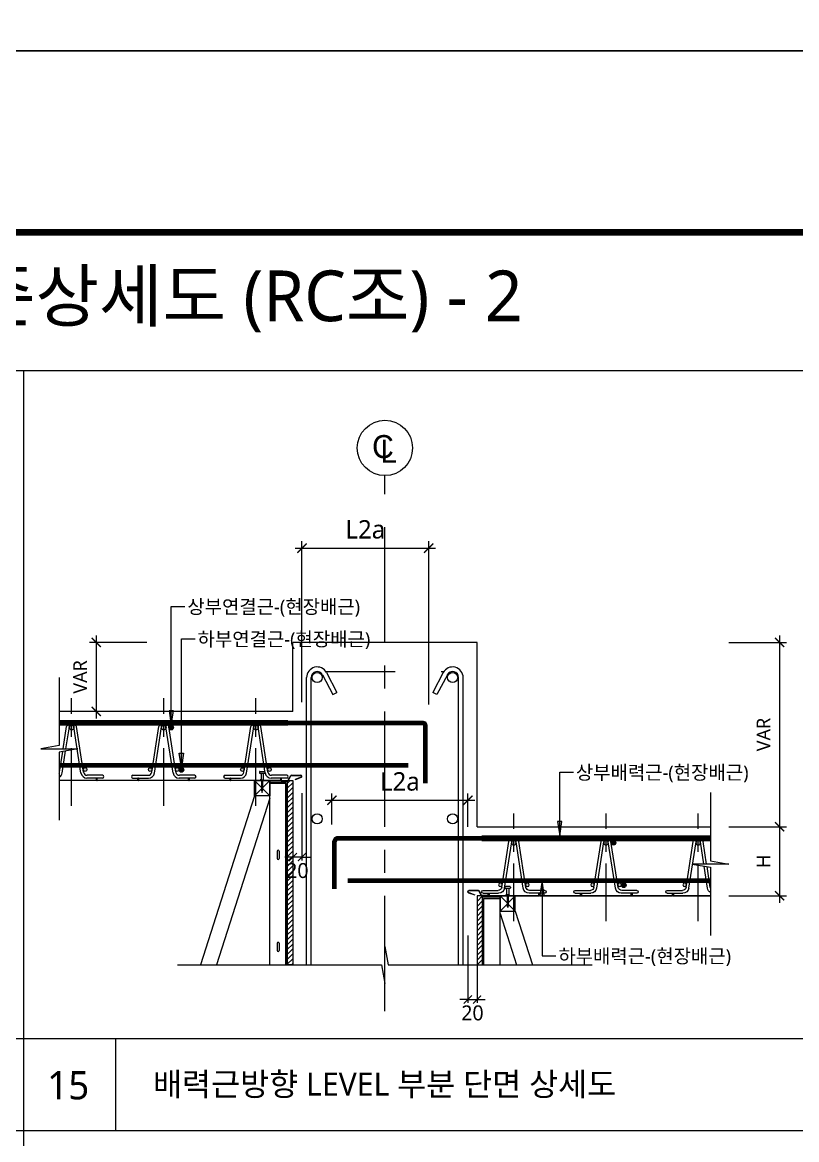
# Model space of a CAD drawing. Extents: x 10983 to 44623, y -18406 to 11294.
# Drawn here: x 23313 to 24993, y -2949 to -524 of the extents above; entities that cross this region are included whole.
import ezdxf
from ezdxf.enums import TextEntityAlignment as Align

# ---------------------------------------------------------------- set-up
doc = ezdxf.new("R2010")
doc.units = 0
doc.header["$LTSCALE"] = 100
doc.header["$MEASUREMENT"] = 0
doc.header["$PDMODE"] = 3
doc.header["$PDSIZE"] = 10
for name, pattern in [('CEN', [62, 60, -1, 0, -1]), ('CENTERX2', [4, 2.5, -0.5, 0.5, -0.5]), ('HID', [2.5, 1.5, -1])]:
    doc.linetypes.add(name, pattern=pattern)
doc.layers.get('0').update_dxf_attribs({"linetype": 'CONTINUOUS'})
doc.layers.get('Defpoints').update_dxf_attribs({"color": 165, "linetype": 'CONTINUOUS'})
for name, color, linetype in [('-상부연결근', 4, 'CONTINUOUS'), ('-하부배력근', 3, 'CONTINUOUS'), ('-하부연결근', 4, 'CONTINUOUS'), ('0-TEXT', 3, 'CONTINUOUS'), ('DECK-CEN', 1, 'CEN'), ('DECK-CON', 2, 'CONTINUOUS'), ('DECK-DIM', 255, 'CONTINUOUS'), ('DECK-ETC STEEL', 6, 'CONTINUOUS'), ('DECK-HATCH', 251, 'CONTINUOUS'), ('DECK-LATTICE', 7, 'CONTINUOUS'), ('DECK-MAIN BAR', 2, 'CONTINUOUS'), ('DECK-PG', 4, 'CONTINUOUS'), ('DECK-RC', 251, 'CONTINUOUS'), ('DECK-RC(ETC)', 252, 'CONTINUOUS'), ('DECK-TABLE', 7, 'CONTINUOUS'), ('DECK-TEX1', 6, 'CONTINUOUS'), ('DECK-TEXT', 7, 'CONTINUOUS'), ('DECK-TITLE TEXT', 3, 'CONTINUOUS'), ('DECK-TRANS', 3, 'CONTINUOUS'), ('E2', 7, 'CONTINUOUS'), ('form', 7, 'CONTINUOUS'), ('TG-TABLE.TEX', 7, 'CONTINUOUS'), ('TXT', 3, 'CONTINUOUS')]:
    doc.layers.add(name, color=color, linetype=linetype)
doc.styles.add('SY Panel', font='malgun.ttf')
doc.styles.add('VICON TEXT', font='malgun.ttf')
doc.styles.add('굴림', font='Gulim.ttf')
doc.styles.add('맑은고딕', font='malgun.ttf')
doc.dimstyles.new('STDECK-DIM', dxfattribs={"dimtxt": 35, "dimasz": 20, "dimexe": 15, "dimexo": 40, "dimgap": 10, "dimtad": 1, "dimdec": 0, "dimtxsty": 'SY Panel', "dimblk": 'ARCHTICK', "dimcen": 2.5, "dimdle": 15, "dimclrd": 7, "dimclre": 7, "dimclrt": 6, "dimadec": 0, "dimazin": 0, "dimtfac": 1, "dimtdec": 0, "dimtmove": 0, "dimatfit": 3, "dimldrblk": 'ARCHTICK', "dimfxl": 1, "dimarcsym": 0})
doc.dimstyles.new('STDECK-DIM 2', dxfattribs={"dimscale": 2.5, "dimtxt": 12, "dimasz": 7, "dimexe": 3, "dimexo": 3, "dimgap": 3, "dimtad": 1, "dimdec": 0, "dimlunit": 6, "dimtxsty": 'VICON TEXT', "dimblk": 'ARCHTICK', "dimcen": 2.5, "dimclrd": 7, "dimclre": 7, "dimclrt": 6, "dimadec": 0, "dimazin": 0, "dimtfac": 1, "dimtdec": 0, "dimtix": 1, "dimtmove": 0, "dimatfit": 3, "dimfxl": 1, "dimarcsym": 0})
pattern_1 = [(45, (-2415.1005, -5154.619), (-5.3033009, 5.3033009), [])]

# ---------------------------------------------------------------- blocks, each defined once
blk = doc.blocks.new('Deck_Sh03')
at = {"layer": 'Defpoints'}
blk.add_lwpolyline([(-517.5, -296.1), (7892.5, -296.1), (7892.5, 5644), (-517.5, 5644)], close=True, dxfattribs=at)
at = {"layer": 'TG-TABLE.TEX', "color": 3, "ltscale": 0.5, "style": 'VICON TEXT'}
blk.add_attdef('DKTYT', text='', height=100, dxfattribs=at).set_placement((2425.2, 5047), align=Align.RIGHT)
at = {"layer": 'TXT', "ltscale": 0.5, "style": 'VICON TEXT'}
blk.add_attdef('DKTYR', text='', height=45, dxfattribs=at).set_placement((7248.4, 1495), align=Align.RIGHT)
blk = doc.blocks.new('_ArchTick')
at = {"color": 0, "linetype": 'ByBlock', "const_width": 0.15}
blk.add_lwpolyline([(-0.5, -0.5), (0.5, 0.5)], dxfattribs=at)
blk = doc.blocks.new('*D378')
at = {"layer": 'DECK-DIM', "color": 7, "lineweight": -2}
for p, q in [((23473, -1854.9), (23473, -2034.9)), ((23583, -1869.9), (23458, -1869.9)), ((23583, -2019.9), (23458, -2019.9))]:
    blk.add_line(p, q, dxfattribs=at)
at = {"layer": 'Defpoints', "color": 0, "ltscale": 0.5}
for p in [(23623, -1869.9), (23473, -2019.9), (23623, -2019.9)]:
    blk.add_point(p, dxfattribs=at)
at = {"layer": 'DECK-DIM', "color": 7, "lineweight": -2, "ltscale": 0.5, "xscale": 20, "yscale": 20, "zscale": 20}
for p, rotation in [((23473, -1869.9), 90), ((23473, -2019.9), 270)]:
    blk.add_blockref('_ArchTick', p, dxfattribs=dict(at, rotation=rotation))
at = {"layer": 'DECK-DIM', "color": 6, "ltscale": 0.5, "insert": (23438, -1944.9), "char_height": 30, "attachment_point": 5, "rotation": 90, "style": 'SY Panel'}
blk.add_mtext('VAR', dxfattribs=at)
blk = doc.blocks.new('*D379')
at = {"layer": 'DECK-DIM', "color": 7, "lineweight": -2}
for p, q in [((23899.5, -2197.4), (23899.5, -2343.5)), ((23919.5, -2197.4), (23919.5, -2343.5)), ((23899.5, -2336), (23882, -2336)), ((23919.5, -2336), (23899.5, -2336)), ((23919.5, -2336), (23937, -2336))]:
    blk.add_line(p, q, dxfattribs=at)
at = {"layer": 'Defpoints', "color": 0, "ltscale": 0.5}
for p in [(23899.5, -2189.9), (23919.5, -2189.9), (23899.5, -2336)]:
    blk.add_point(p, dxfattribs=at)
at = {"layer": 'DECK-DIM', "color": 7, "lineweight": -2, "ltscale": 0.5, "xscale": 17.5, "yscale": 17.5, "zscale": 17.5}
blk.add_blockref('_ArchTick', (23899.5, -2336), dxfattribs=at)
at = {"layer": 'DECK-DIM', "color": 7, "lineweight": -2, "ltscale": 0.5, "xscale": 17.5, "yscale": 17.5, "zscale": 17.5, "rotation": 180}
blk.add_blockref('_ArchTick', (23919.5, -2336), dxfattribs=at)
at = {"layer": 'DECK-DIM', "color": 6, "ltscale": 0.5, "insert": (23909.5, -2365.3), "char_height": 32.5, "attachment_point": 5, "style": 'VICON TEXT'}
blk.add_mtext('20', dxfattribs=at)
blk = doc.blocks.new('*D380')
at = {"layer": 'DECK-DIM', "color": 7, "lineweight": -2}
for p, q in [((24956.2, -1854.9), (24956.2, -2284.9)), ((24846.2, -1869.9), (24971.2, -1869.9)), ((24846.2, -2269.9), (24971.2, -2269.9))]:
    blk.add_line(p, q, dxfattribs=at)
at = {"layer": 'Defpoints', "color": 0, "ltscale": 0.5}
for p in [(24806.2, -1869.9), (24806.2, -2269.9), (24956.2, -2269.9)]:
    blk.add_point(p, dxfattribs=at)
at = {"layer": 'DECK-DIM', "color": 7, "lineweight": -2, "ltscale": 0.5, "xscale": 20, "yscale": 20, "zscale": 20}
for p, rotation in [((24956.2, -1869.9), 90), ((24956.2, -2269.9), 270)]:
    blk.add_blockref('_ArchTick', p, dxfattribs=dict(at, rotation=rotation))
at = {"layer": 'DECK-DIM', "color": 6, "ltscale": 0.5, "insert": (24921.2, -2069.9), "char_height": 30, "attachment_point": 5, "rotation": 90, "style": 'SY Panel'}
blk.add_mtext('VAR', dxfattribs=at)
blk = doc.blocks.new('*D382')
at = {"layer": 'DECK-DIM', "color": 7, "lineweight": -2}
for p, q in [((24279.5, -2506.2), (24279.5, -2652.4)), ((24299.5, -2506.2), (24299.5, -2652.4)), ((24279.5, -2644.9), (24262, -2644.9)), ((24279.5, -2644.9), (24299.5, -2644.9)), ((24299.5, -2644.9), (24317, -2644.9))]:
    blk.add_line(p, q, dxfattribs=at)
at = {"layer": 'Defpoints', "color": 0, "ltscale": 0.5}
for p in [(24279.5, -2498.7), (24299.5, -2498.7), (24299.5, -2644.9)]:
    blk.add_point(p, dxfattribs=at)
at = {"layer": 'DECK-DIM', "color": 7, "lineweight": -2, "ltscale": 0.5, "xscale": 17.5, "yscale": 17.5, "zscale": 17.5}
blk.add_blockref('_ArchTick', (24279.5, -2644.9), dxfattribs=at)
at = {"layer": 'DECK-DIM', "color": 7, "lineweight": -2, "ltscale": 0.5, "xscale": 17.5, "yscale": 17.5, "zscale": 17.5, "rotation": 180}
blk.add_blockref('_ArchTick', (24299.5, -2644.9), dxfattribs=at)
at = {"layer": 'DECK-DIM', "color": 6, "ltscale": 0.5, "insert": (24289.5, -2674.2), "char_height": 32.5, "attachment_point": 5, "style": 'VICON TEXT'}
blk.add_mtext('20', dxfattribs=at)
blk = doc.blocks.new('*D383')
at = {"layer": 'DECK-DIM', "color": 7, "lineweight": -2}
for p, q in [((24956.2, -2254.9), (24956.2, -2434.9)), ((24846.2, -2269.9), (24971.2, -2269.9)), ((24846.2, -2419.9), (24971.2, -2419.9))]:
    blk.add_line(p, q, dxfattribs=at)
at = {"layer": 'Defpoints', "color": 0, "ltscale": 0.5}
for p in [(24806.2, -2269.9), (24806.2, -2419.9), (24956.2, -2419.9)]:
    blk.add_point(p, dxfattribs=at)
at = {"layer": 'DECK-DIM', "color": 7, "lineweight": -2, "ltscale": 0.5, "xscale": 20, "yscale": 20, "zscale": 20}
for p, rotation in [((24956.2, -2269.9), 90), ((24956.2, -2419.9), 270)]:
    blk.add_blockref('_ArchTick', p, dxfattribs=dict(at, rotation=rotation))
at = {"layer": 'DECK-DIM', "color": 6, "ltscale": 0.5, "insert": (24921.2, -2344.9), "char_height": 30, "attachment_point": 5, "rotation": 90, "style": 'SY Panel'}
blk.add_mtext('H', dxfattribs=at)
blk = doc.blocks.new('*D154')
at = {"layer": 'DECK-DIM', "color": 7, "lineweight": -2}
for p, q in [((23904.5, -1665.5), (24209.5, -1665.5)), ((23919.5, -1999.9), (23919.5, -1650.5)), ((24194.5, -2004.9), (24194.5, -1650.5))]:
    blk.add_line(p, q, dxfattribs=at)
at = {"layer": 'Defpoints', "color": 0, "ltscale": 0.5}
for p in [(24194.5, -1665.5), (23919.5, -2039.9), (24194.5, -2044.9)]:
    blk.add_point(p, dxfattribs=at)
at = {"layer": 'DECK-DIM', "color": 7, "lineweight": -2, "ltscale": 0.5, "xscale": 20, "yscale": 20, "zscale": 20, "rotation": 180}
blk.add_blockref('_ArchTick', (23919.5, -1665.5), dxfattribs=at)
at = {"layer": 'DECK-DIM', "color": 7, "lineweight": -2, "ltscale": 0.5, "xscale": 20, "yscale": 20, "zscale": 20}
blk.add_blockref('_ArchTick', (24194.5, -1665.5), dxfattribs=at)
at = {"layer": 'DECK-DIM', "color": 6, "ltscale": 0.5, "insert": (24057, -1624.9), "char_height": 40, "attachment_point": 5, "style": 'SY Panel'}
blk.add_mtext('L2a', dxfattribs=at)
blk = doc.blocks.new('*D156')
at = {"layer": 'DECK-DIM', "color": 7, "lineweight": -2}
for p, q in [((23984.5, -2264.9), (23984.5, -2197.6)), ((24279.5, -2269.9), (24279.5, -2197.6)), ((23969.5, -2212.6), (24294.5, -2212.6))]:
    blk.add_line(p, q, dxfattribs=at)
at = {"layer": 'Defpoints', "color": 0, "ltscale": 0.5}
for p in [(24279.5, -2212.6), (23984.5, -2304.9), (24279.5, -2309.9)]:
    blk.add_point(p, dxfattribs=at)
at = {"layer": 'DECK-DIM', "color": 7, "lineweight": -2, "ltscale": 0.5, "xscale": 20, "yscale": 20, "zscale": 20, "rotation": 180}
blk.add_blockref('_ArchTick', (23984.5, -2212.6), dxfattribs=at)
at = {"layer": 'DECK-DIM', "color": 7, "lineweight": -2, "ltscale": 0.5, "xscale": 20, "yscale": 20, "zscale": 20}
blk.add_blockref('_ArchTick', (24279.5, -2212.6), dxfattribs=at)
at = {"layer": 'DECK-DIM', "color": 6, "ltscale": 0.5, "insert": (24132, -2171.9), "char_height": 40, "attachment_point": 5, "style": 'SY Panel'}
blk.add_mtext('L2a', dxfattribs=at)
blk = doc.blocks.new('tg4')
at = {"layer": 'DECK-MAIN BAR'}
h = blk.add_hatch(color=256, dxfattribs=at)
h.dxf.hatch_style = 1
h.paths.add_polyline_path([(7710.5, 42136.7, 0.414214), (7705.5, 42131.7, 0.414214), (7710.5, 42126.7)])
h.paths.add_polyline_path([(7735.8, 42040.8, 1), (7743.8, 42040.8, 1)])
h.paths.add_polyline_path([(7710.5, 42136.7), (7710.5, 42126.7, 0.414214), (7715.5, 42131.7, 0.414214)])
edge = h.paths.add_edge_path()
edge.add_line((7683.8, 42043.8), (7683.8, 42037.7))
edge.add_arc((7681.2, 42040.7), 4, 310.4298, 409.5702)
h = blk.add_hatch(color=256, dxfattribs=at)
h.dxf.hatch_style = 1
h.paths.add_polyline_path([(7877.2, 42040.7, 1), (7885.2, 42040.7, 1)])
h.paths.add_polyline_path([(7910.5, 42136.7, 0.414214), (7905.5, 42131.7, 0.414214), (7910.5, 42126.7)])
h.paths.add_polyline_path([(7935.8, 42040.8, 1), (7943.8, 42040.8, 1)])
h.paths.add_polyline_path([(7910.5, 42136.7), (7910.5, 42126.7, 0.414214), (7915.5, 42131.7, 0.414214)])
h = blk.add_hatch(color=256, dxfattribs=at)
h.dxf.hatch_style = 1
h.paths.add_polyline_path([(8077.2, 42040.7, 1), (8085.2, 42040.7, 1)])
h.paths.add_polyline_path([(8110.5, 42136.7, 0.414214), (8105.5, 42131.7, 0.414214), (8110.5, 42126.7)])
h.paths.add_polyline_path([(8135.8, 42040.8, 1), (8143.8, 42040.8, 1)])
h.paths.add_polyline_path([(8110.5, 42136.7), (8110.5, 42126.7, 0.414214), (8115.5, 42131.7, 0.414214)])
at = {"layer": 'DECK-CEN', "linetype": 'CENTERX2', "ltscale": 0.5}
for p, q in [((7710.5, 41961.8), (7710.5, 42195.4)), ((7910.5, 41961.8), (7910.5, 42195.4)), ((8110.5, 41961.8), (8110.5, 42195.4))]:
    blk.add_line(p, q, dxfattribs=at)
at = {"layer": 'DECK-LATTICE', "ltscale": 0.5}
for p, q in [((8179.9, 42146.7), (7683.8, 42146.7)), ((8179.9, 42136.7), (7683.8, 42136.7)), ((7692.2, 42085.7), (7699.7, 42134.3)), ((7698.3, 42085.7), (7705.7, 42133.6)), ((7730.8, 42033.2), (7715.2, 42133.6)), ((7736.6, 42035), (7721.2, 42134.3)), ((7884.3, 42035), (7899.7, 42134.3)), ((7890.1, 42033.2), (7905.7, 42133.6)), ((7930.8, 42033.2), (7915.2, 42133.6)), ((7936.6, 42035), (7921.2, 42134.3)), ((8084.3, 42035), (8099.7, 42134.3)), ((8090.1, 42033.2), (8105.7, 42133.6)), ((8130.8, 42033.2), (8115.2, 42133.6)), ((8136.6, 42035), (8121.2, 42134.3)), ((7684.3, 42035), (7691.3, 42080)), ((7690.1, 42033.2), (7697.6, 42081.1)), ((7777.5, 42022.2), (7743.7, 42022.2)), ((7777.5, 42028.2), (7744.5, 42028.2)), ((7843.5, 42028.2), (7876.4, 42028.2)), ((7843.5, 42022.2), (7877.3, 42022.2)), ((7977.5, 42022.2), (7943.7, 42022.2)), ((7977.5, 42028.2), (7944.5, 42028.2)), ((8043.5, 42028.2), (8076.4, 42028.2)), ((8043.5, 42022.2), (8077.3, 42022.2)), ((8177.5, 42022.2), (8143.7, 42022.2)), ((8177.5, 42028.2), (8144.5, 42028.2))]:
    blk.add_line(p, q, dxfattribs=at)
for centre, radius, start, end in [((7702.7, 42133.7), 3.01, 349.5852, 169.9415), ((7718.2, 42133.7), 3.01, 10.0585, 190.4148), ((7902.7, 42133.7), 3.01, 349.5852, 169.9415), ((7918.2, 42133.7), 3.01, 10.0585, 190.4148), ((8102.7, 42133.7), 3.01, 349.5852, 169.9415), ((8118.2, 42133.7), 3.01, 10.0585, 190.4148), ((7676.4, 42036.2), 8, 336.4782, 351.1777), ((7677.3, 42035.2), 13, 299.8906, 351.1777), ((7743.7, 42035.2), 13, 188.8223, 270), ((7744.5, 42036.2), 8, 188.8223, 270), ((7777.5, 42025.2), 3, 270, 90), ((7843.5, 42025.2), 3, 90, 270), ((7876.4, 42036.2), 8, 270, 351.1777), ((7877.3, 42035.2), 13, 270, 351.1777), ((7943.7, 42035.2), 13, 188.8223, 270), ((7944.5, 42036.2), 8, 188.8223, 270), ((7977.5, 42025.2), 3, 270, 90), ((8043.5, 42025.2), 3, 90, 270), ((8076.4, 42036.2), 8, 270, 351.1777), ((8077.3, 42035.2), 13, 270, 351.1777), ((8143.7, 42035.2), 13, 188.8223, 270), ((8144.5, 42036.2), 8, 188.8223, 270), ((8177.5, 42025.2), 3, 270, 90)]:
    blk.add_arc(centre, radius, start, end, dxfattribs=at)
at = {"layer": 'DECK-MAIN BAR', "ltscale": 0.5}
for centre, radius in [((7710.5, 42131.7), 5), ((7910.5, 42131.7), 5), ((8110.5, 42131.7), 5), ((7739.8, 42040.8), 4), ((7881.2, 42040.7), 4), ((7939.8, 42040.8), 4), ((8081.2, 42040.7), 4), ((8139.8, 42040.8), 4)]:
    blk.add_circle(centre, radius, dxfattribs=at)
blk.add_arc((7681.2, 42040.7), 4, 310.4298, 49.5702, dxfattribs=at)
at = {"layer": 'DECK-PG'}
for p, q in [((7764, 42021.2), (7764, 42018.7)), ((7764.5, 42018.7), (7764.5, 42021.2)), ((7765, 42021.2), (7765, 42017.5)), ((7765, 42018.7), (7765, 42020.7)), ((7765.5, 42021.2), (7765.5, 42017.2)), ((7766, 42017.5), (7766, 42021.2)), ((7854, 42021.2), (7854, 42018.7)), ((7854.5, 42018.7), (7854.5, 42021.2)), ((7855, 42021.2), (7855, 42017.5)), ((7855, 42018.7), (7855, 42020.7)), ((7855.5, 42021.2), (7855.5, 42017.2)), ((7856, 42017.5), (7856, 42021.2)), ((7964, 42021.2), (7964, 42018.7)), ((7964.5, 42018.7), (7964.5, 42021.2)), ((7965, 42021.2), (7965, 42017.5)), ((7965, 42018.7), (7965, 42020.7)), ((7965.5, 42021.2), (7965.5, 42017.2)), ((7966, 42017.5), (7966, 42021.2)), ((8054, 42021.2), (8054, 42018.7)), ((8054.5, 42018.7), (8054.5, 42021.2)), ((8055, 42021.2), (8055, 42017.5)), ((8055, 42018.7), (8055, 42020.7)), ((8055.5, 42021.2), (8055.5, 42017.2)), ((8056, 42017.5), (8056, 42021.2)), ((8164, 42021.2), (8164, 42018.7)), ((8164.5, 42018.7), (8164.5, 42021.2)), ((8165, 42021.2), (8165, 42017.5)), ((8165, 42018.7), (8165, 42020.7)), ((8165.5, 42021.2), (8165.5, 42017.2)), ((8166, 42017.5), (8166, 42021.2)), ((8180.8, 42017.8), (8186.1, 42027.5)), ((8181.3, 42017.5), (8186.6, 42027.2)), ((8187.4, 42028.2), (8208.1, 42028.2)), ((8187.4, 42027.7), (8208.1, 42027.7)), ((8208.7, 42023.9), (8195.4, 42019.1)), ((8208.6, 42023.9), (8195.4, 42019.1)), ((8195.4, 42019.1), (8195.5, 42018.6)), ((8208.9, 42023.5), (8195.5, 42018.6)), ((8166, 42016.7), (8179.9, 42016.7)), ((8166.2, 42017.2), (8179.9, 42017.2))]:
    blk.add_line(p, q, dxfattribs=at)
at = {"layer": 'DECK-PG', "ltscale": 0.5}
for p, q in [((7764.7, 42017.2), (7683.8, 42017.2)), ((7765, 42016.7), (7683.8, 42016.7)), ((7855, 42016.7), (7766, 42016.7)), ((7854.7, 42017.2), (7766.2, 42017.2)), ((7965, 42016.7), (7856, 42016.7)), ((7964.7, 42017.2), (7856.2, 42017.2)), ((8055, 42016.7), (7966, 42016.7)), ((8054.7, 42017.2), (7966.2, 42017.2)), ((8165, 42016.7), (8056, 42016.7)), ((8164.7, 42017.2), (8056.2, 42017.2))]:
    blk.add_line(p, q, dxfattribs=at)
at = {"layer": 'DECK-PG'}
for centre, radius, start, end in [((7765, 42021.2), 1, 0, 180), ((7765, 42021.2), 1, 0, 180), ((7764.5, 42018.7), 0.5, 180, 0), ((7765, 42021.2), 0.5, 0, 180), ((7855, 42021.2), 1, 0, 180), ((7855, 42021.2), 1, 0, 180), ((7854.5, 42018.7), 0.5, 180, 0), ((7855, 42021.2), 0.5, 0, 180), ((7965, 42021.2), 1, 0, 180), ((7965, 42021.2), 1, 0, 180), ((7964.5, 42018.7), 0.5, 180, 0), ((7965, 42021.2), 0.5, 0, 180), ((8055, 42021.2), 1, 0, 180), ((8055, 42021.2), 1, 0, 180), ((8054.5, 42018.7), 0.5, 180, 0), ((8055, 42021.2), 0.5, 0, 180), ((8165, 42021.2), 1, 0, 180), ((8165, 42021.2), 1, 0, 180), ((8164.5, 42018.7), 0.5, 180, 0), ((8165, 42021.2), 0.5, 0, 180), ((8187.4, 42026.8), 1.46, 90, 151.3895), ((8187.4, 42026.8), 0.955, 90, 151.3895), ((8208.1, 42025.8), 2.46, 290, 90), ((8208.1, 42025.8), 1.96, 290, 90), ((7764.7, 42017.5), 0.25, 270, 0), ((7765, 42017.2), 0.5, 270, 0), ((7766, 42017.2), 0.5, 180, 270), ((7766.2, 42017.5), 0.25, 180, 270), ((7854.7, 42017.5), 0.25, 270, 0), ((7855, 42017.2), 0.5, 270, 0), ((7856, 42017.2), 0.5, 180, 270), ((7856.2, 42017.5), 0.25, 180, 270), ((7964.7, 42017.5), 0.25, 270, 0), ((7965, 42017.2), 0.5, 270, 0), ((7966, 42017.2), 0.5, 180, 270), ((7966.2, 42017.5), 0.25, 180, 270), ((8054.7, 42017.5), 0.25, 270, 0), ((8055, 42017.2), 0.5, 270, 0), ((8056, 42017.2), 0.5, 180, 270), ((8056.2, 42017.5), 0.25, 180, 270), ((8164.7, 42017.5), 0.25, 270, 0), ((8165, 42017.2), 0.5, 270, 0), ((8166, 42017.2), 0.5, 180, 270), ((8166.2, 42017.5), 0.25, 180, 270), ((8179.9, 42018.3), 1.05, 270, 331.3895), ((8179.9, 42018.3), 1.55, 270, 331.3895)]:
    blk.add_arc(centre, radius, start, end, dxfattribs=at)

msp = doc.modelspace()

# ---------------------------------------------------------------- hatches: boundary and pattern name
at = {"layer": '-상부연결근', "linetype": 'ByBlock'}
h = msp.add_hatch(color=0, dxfattribs=at)
h.paths.add_polyline_path([(23640.3, -2018.4), (23635.6, -2018.4), (23635.6, -2049.9)])
h.paths.add_polyline_path([(23635.6, -2018.4), (23630.9, -2018.4), (23635.6, -2049.9)])
at = {"layer": '-상부연결근'}
h = msp.add_hatch(color=256, dxfattribs=at)
h.dxf.hatch_style = 1
h.paths.add_polyline_path([(23640.6, -2054.9, 1), (23630.6, -2054.9, 1)])
h = msp.add_hatch(color=256, dxfattribs=at)
h.dxf.hatch_style = 1
h.paths.add_polyline_path([(24600.6, -2304.9, 1), (24590.6, -2304.9, 1)])
at = {"layer": '-하부배력근', "linetype": 'ByBlock'}
h = msp.add_hatch(color=0, dxfattribs=at)
h.paths.add_polyline_path([(24436.1, -2418.3), (24440.8, -2418.3), (24440.8, -2386.9)])
h.paths.add_polyline_path([(24440.8, -2418.3), (24445.5, -2418.3), (24440.8, -2386.9)])
at = {"layer": '-하부연결근', "linetype": 'ByBlock'}
h = msp.add_hatch(color=0, dxfattribs=at)
h.paths.add_polyline_path([(23657.8, -2141.8), (23657.8, -2110.4), (23653.1, -2110.4)])
h.paths.add_polyline_path([(23657.8, -2141.8), (23662.5, -2110.4), (23657.8, -2110.4)])
at = {"layer": '-하부연결근'}
h = msp.add_hatch(color=256, dxfattribs=at)
h.dxf.hatch_style = 1
h.paths.add_polyline_path([(23662.8, -2146.8, 1), (23652.8, -2146.8, 1)])
h = msp.add_hatch(color=256, dxfattribs=at)
h.dxf.hatch_style = 1
h.paths.add_polyline_path([(24622.8, -2396.9, 1), (24612.8, -2396.9, 1)])
at = {"linetype": 'ByBlock'}
h = msp.add_hatch(color=256, dxfattribs=at)
h.paths.add_polyline_path([(24483.5, -2258.4), (24478.8, -2258.4), (24478.8, -2289.9)])
h.paths.add_polyline_path([(24478.8, -2258.4), (24474.1, -2258.4), (24478.8, -2289.9)])
at = {"layer": 'DECK-HATCH', "linetype": 'ByBlock'}
h = msp.add_hatch(dxfattribs=at)
h.set_pattern_fill('ANSI31', color=256, scale=60, style=0)
h.set_pattern_definition(pattern_1)
h.paths.add_polyline_path([(23899.5, -2169.9), (23887.5, -2169.9), (23887.5, -2570), (23899.5, -2570)])
h.paths.add_polyline_path([(23880.2, -2288.5), (23938.8, -2288.5), (23938.8, -2333.5), (23880.2, -2333.5)], flags=9)
h = msp.add_hatch(dxfattribs=at)
h.set_pattern_fill('ANSI31', color=256, scale=60, style=0)
h.set_pattern_definition(pattern_1)
h.paths.add_polyline_path([(24311.5, -2419.9), (24299.5, -2419.9), (24299.5, -2570), (24311.5, -2570)])

# ---------------------------------------------------------------- linework, layer by layer
at = {"layer": '-상부연결근', "color": 0, "linetype": 'ByBlock'}
for p, q in [((23635.6, -1791.8), (23665.6, -1791.8)), ((23635.6, -2049.9), (23635.6, -1791.8))]:
    msp.add_line(p, q, dxfattribs=at)
msp.add_lwpolyline([(23640.3, -2018.4), (23630.9, -2018.4), (23635.6, -2049.9), (23640.3, -2018.4)], dxfattribs=at)
at = {"layer": '-상부연결근'}
for centre in [(23635.6, -2054.9), (24595.6, -2304.9)]:
    msp.add_circle(centre, 5, dxfattribs=at)
at = {"layer": '-하부배력근', "color": 0, "linetype": 'ByBlock'}
for p, q in [((24440.8, -2386.9), (24440.8, -2550)), ((24440.8, -2550), (24470.8, -2550))]:
    msp.add_line(p, q, dxfattribs=at)
at = {"layer": '-하부배력근', "ltscale": 0.5, "const_width": 10}
for points in [[(23392.8, -2136.9), (24150.2, -2136.9)], [(24018.8, -2387), (24806.2, -2387)]]:
    msp.add_lwpolyline(points, dxfattribs=at)
at = {"layer": '-하부배력근', "color": 0, "linetype": 'ByBlock'}
msp.add_lwpolyline([(24436.1, -2418.3), (24445.5, -2418.3), (24440.8, -2386.9), (24436.1, -2418.3)], dxfattribs=at)
at = {"layer": '-하부연결근', "color": 0, "linetype": 'ByBlock'}
for p, q in [((23657.8, -1862.1), (23687.8, -1862.1)), ((23657.8, -2141.8), (23657.8, -1862.1))]:
    msp.add_line(p, q, dxfattribs=at)
msp.add_lwpolyline([(23653.1, -2110.4), (23662.5, -2110.4), (23657.8, -2141.8), (23653.1, -2110.4)], dxfattribs=at)
at = {"layer": '-하부연결근'}
for centre in [(23657.8, -2146.8), (24617.8, -2396.9)]:
    msp.add_circle(centre, 5, dxfattribs=at)
at = {"linetype": 'ByBlock'}
for p, q in [((24478.8, -2151.5), (24508.8, -2151.5)), ((24478.8, -2289.9), (24478.8, -2151.5))]:
    msp.add_line(p, q, dxfattribs=at)
msp.add_lwpolyline([(24483.5, -2258.4), (24474.1, -2258.4), (24478.8, -2289.9), (24483.5, -2258.4)], dxfattribs=at)
at = {"layer": 'DECK-CEN', "linetype": 'CENTERX2'}
msp.add_line((24099.5, -2670), (24099.5, -1598), dxfattribs=at)
at = {"layer": 'DECK-CON'}
for p, q in [((24299.5, -1869.9), (23899.5, -1869.9)), ((23899.5, -2019.9), (23899.5, -1869.9)), ((24299.5, -2269.9), (24299.5, -1869.9)), ((23899.5, -2019.9), (23392.8, -2019.9)), ((24299.5, -2269.9), (24806.2, -2269.9))]:
    msp.add_line(p, q, dxfattribs=at)
for points in [[(23392.8, -1945.9), (23392.8, -2093.8), (23352.8, -2100.9), (23432.8, -2100.9), (23392.8, -2107.9), (23392.8, -2255.9)], [(23392.8, -1945.9), (23392.8, -2093.8), (23352.8, -2100.9), (23432.8, -2100.9), (23392.8, -2107.9), (23392.8, -2255.9)], [(24806.2, -2195.9), (24806.2, -2343.8), (24846.2, -2350.9), (24766.2, -2350.9), (24806.2, -2357.9), (24806.2, -2505.9)], [(23649.5, -2570), (24092.4, -2570), (24099.5, -2610), (24099.5, -2530), (24106.5, -2570), (24549.5, -2570)]]:
    msp.add_lwpolyline(points, dxfattribs=at)
for points in [[(23887.5, -2169.9), (23899.5, -2169.9), (23899.5, -2570), (23887.5, -2570)], [(24311.5, -2419.9), (24299.5, -2419.9), (24299.5, -2570), (24311.5, -2570)]]:
    msp.add_lwpolyline(points, close=True, dxfattribs=at)
at = {"layer": 'DECK-ETC STEEL'}
for points in [[(23884.5, -2169.9), (23887.5, -2169.9), (23887.5, -2570), (23884.5, -2570), (23884.5, -2175.9), (23849.5, -2175.9), (23849.5, -2172.9), (23884.5, -2172.9), (23884.5, -2169.9), (23887.5, -2169.9)], [(24314.5, -2419.9), (24311.5, -2419.9), (24311.5, -2570), (24314.5, -2570), (24314.5, -2425.9), (24349.5, -2425.9), (24349.5, -2422.9), (24314.5, -2422.9), (24314.5, -2419.9), (24311.5, -2419.9)]]:
    msp.add_lwpolyline(points, dxfattribs=at)
at = {"layer": 'DECK-RC', "linetype": 'HID'}
msp.add_line((23971.4, -1933.3), (24227.5, -1933.3), dxfattribs=at)
at = {"layer": 'DECK-RC'}
for p, q in [((23972.9, -1935.6), (23995.3, -1978.6)), ((24226.1, -1935.6), (24203.6, -1978.6)), ((23929.5, -2570), (23929.5, -1946.3)), ((23939.5, -2570), (23939.5, -1946.3)), ((23964, -1940.3), (23986.5, -1983.2)), ((24235, -1940.3), (24212.5, -1983.2)), ((24259.5, -2289.9), (24259.5, -1946.3)), ((24269.5, -2289.9), (24269.5, -1946.3)), ((23986.5, -1983.2), (23995.3, -1978.6)), ((24212.5, -1983.2), (24203.6, -1978.6)), ((24259.5, -2570), (24259.5, -2299.9)), ((24269.5, -2570), (24269.5, -2299.9))]:
    msp.add_line(p, q, dxfattribs=at)
for centre in [(23952.5, -1946.3), (24246.5, -1946.3), (23952.5, -2252.9), (24246.5, -2252.9)]:
    msp.add_circle(centre, 11, dxfattribs=at)
for centre, radius, start, end in [((23952.5, -1946.3), 23, 27.5898, 180), ((23952.5, -1946.3), 13, 27.5824, 180), ((24246.5, -1946.3), 23, 0, 152.4102), ((24246.5, -1946.3), 13, 0, 152.4176)]:
    msp.add_arc(centre, radius, start, end, dxfattribs=at)
at = {"layer": 'DECK-RC(ETC)'}
for p, q in [((23827, -2150.9), (23827, -2152.9)), ((23828, -2149.9), (23838, -2149.9)), ((23828, -2153.9), (23838, -2153.9)), ((23830.7, -2156.2), (23830.7, -2166.6)), ((23835.3, -2156.2), (23835.3, -2166.6)), ((23839, -2150.9), (23839, -2152.9)), ((23849.5, -2202.9), (23816.5, -2169.9)), ((23816.5, -2202.9), (23849.5, -2169.9)), ((23829, -2168.5), (23829, -2169.3)), ((23829.6, -2167.9), (23830.1, -2167.9)), ((23829.6, -2169.9), (23836.4, -2169.9)), ((23830.1, -2167.9), (23835.9, -2167.9)), ((23832, -2167.9), (23834, -2167.9)), ((23832, -2169.9), (23832, -2190.4)), ((23834, -2169.9), (23834, -2190.4)), ((23835.9, -2167.9), (23836.4, -2167.9)), ((23837, -2168.5), (23837, -2169.3)), ((23849.5, -2570), (23849.5, -2175.9)), ((23816.5, -2202.9), (23699.5, -2570)), ((23832, -2190.4), (23833, -2195.4)), ((23833, -2195.4), (23834, -2190.4)), ((23849.5, -2208), (23734.1, -2570)), ((23866, -2322.9), (23866, -2338.9)), ((23870, -2322.9), (23870, -2338.9)), ((24371, -2399.9), (24361, -2399.9)), ((24349.5, -2452.9), (24382.5, -2419.9)), ((24382.5, -2452.9), (24349.5, -2419.9)), ((24360, -2400.9), (24360, -2402.9)), ((24371, -2403.9), (24361, -2403.9)), ((24362, -2418.5), (24362, -2419.3)), ((24363.1, -2417.9), (24362.6, -2417.9)), ((24369.4, -2419.9), (24362.6, -2419.9)), ((24368.9, -2417.9), (24363.1, -2417.9)), ((24363.7, -2406.2), (24363.7, -2416.6)), ((24367, -2417.9), (24365, -2417.9)), ((24365, -2419.9), (24365, -2440.4)), ((24367, -2419.9), (24367, -2440.4)), ((24368.3, -2406.2), (24368.3, -2416.6)), ((24369.4, -2417.9), (24368.9, -2417.9)), ((24370, -2418.5), (24370, -2419.3)), ((24372, -2400.9), (24372, -2402.9)), ((24349.5, -2570), (24349.5, -2425.9)), ((24366, -2445.4), (24365, -2440.4)), ((24367, -2440.4), (24366, -2445.4)), ((24349.5, -2458), (24385.2, -2570)), ((24382.5, -2452.9), (24419.8, -2570)), ((23866, -2522.9), (23866, -2538.9)), ((23870, -2522.9), (23870, -2538.9))]:
    msp.add_line(p, q, dxfattribs=at)
for points in [[(23816.5, -2169.9), (23849.5, -2169.9), (23849.5, -2202.9), (23816.5, -2202.9), (23816.5, -2169.9)], [(24382.5, -2419.9), (24349.5, -2419.9), (24349.5, -2452.9), (24382.5, -2452.9), (24382.5, -2419.9)]]:
    msp.add_lwpolyline(points, dxfattribs=at)
for centre, radius, start, end in [((23828, -2150.9), 1, 90, 180), ((23828, -2152.9), 1, 180, 270), ((23827.9, -2156.6), 2.75, 7.7709, 89.4479), ((23838, -2156.6), 2.75, 90.5521, 172.2291), ((23838, -2150.9), 1, 0, 90), ((23838, -2152.9), 1, 270, 0), ((23829.6, -2168.5), 0.6, 90, 180), ((23829.6, -2169.3), 0.6, 180, 270), ((23829.3, -2166.5), 1.39, 281.7725, 355.1369), ((23836.7, -2166.5), 1.39, 184.8631, 258.2275), ((23836.4, -2168.5), 0.6, 0, 90), ((23836.4, -2169.3), 0.6, 270, 0), ((23868, -2322.9), 2, 0, 180), ((23868, -2322.9), 2, 0, 180), ((23868, -2338.9), 2, 180, 0), ((24361, -2400.9), 1, 90, 180), ((24371, -2400.9), 1, 0, 90), ((24361, -2402.9), 1, 180, 270), ((24360.9, -2406.6), 2.75, 7.7709, 89.4479), ((24362.6, -2418.5), 0.6, 90, 180), ((24362.6, -2419.3), 0.6, 180, 270), ((24362.3, -2416.5), 1.39, 281.7725, 355.1369), ((24371, -2406.6), 2.75, 90.5521, 172.2291), ((24369.7, -2416.5), 1.39, 184.8631, 258.2275), ((24369.4, -2418.5), 0.6, 0, 90), ((24369.4, -2419.3), 0.6, 270, 0), ((24371, -2402.9), 1, 270, 0), ((23868, -2522.9), 2, 0, 180), ((23868, -2522.9), 2, 0, 180), ((23868, -2538.9), 2, 180, 0)]:
    msp.add_arc(centre, radius, start, end, dxfattribs=at)
at = {"layer": 'DECK-TABLE', "ltscale": 0.5}
for p, q in [((23315.1, -1280.1), (23315.1, -6230.1)), ((26715.1, -2730.1), (19915.1, -2730.1)), ((23515.1, -2730.1), (23515.1, -2930.1)), ((26715.1, -2930.1), (19915.1, -2930.1))]:
    msp.add_line(p, q, dxfattribs=at)
msp.add_lwpolyline([(19915.1, -1280.1), (26715.1, -1280.1), (26715.1, -6230.1), (19915.1, -6230.1)], close=True, dxfattribs=at)
at = {"layer": 'DECK-TRANS', "ltscale": 0.5, "const_width": 10}
for points in [[(23392.8, -2044.9), (24182.2, -2044.9), (24185.6, -2046.2), (24187.2, -2049.9), (24187.2, -2175.9)], [(24806.2, -2294.9), (23996.6, -2294.9), (23992.5, -2297), (23989.6, -2302.9), (23989.5, -2404.9)]]:
    msp.add_lwpolyline(points, dxfattribs=at)
at = {"layer": 'Defpoints'}
msp.add_lwpolyline([(19392.5, -6526.2), (27802.5, -6526.2), (27802.5, -586.2), (19392.5, -586.2)], close=True, dxfattribs=at)
at = {"layer": 'E2', "linetype": 'ByBlock'}
msp.add_line((24099.5, -1548), (24099.5, -1508), dxfattribs=at)
msp.add_circle((24099.5, -1448), 60, dxfattribs=at)
at = {"layer": 'form', "color": 30, "const_width": 14.2}
msp.add_lwpolyline([(19683.2, -980.1), (19683.2, -6298.4), (27636.8, -6298.4), (27636.8, -980.1)], close=True, dxfattribs=at)

# ---------------------------------------------------------------- block references
at = {"ltscale": 0.5}
msp.add_blockref('Deck_Sh03', (19910, -290.1), dxfattribs=at)
at = {"layer": 'DECK-LATTICE'}
msp.add_blockref('tg4', (15709, -44186.6), dxfattribs=at)
at = {"layer": 'DECK-LATTICE', "xscale": -1}
msp.add_blockref('tg4', (32489.9, -44436.6), dxfattribs=at)

# ---------------------------------------------------------------- texts
at = {"layer": '-상부연결근', "color": 0, "style": 'VICON TEXT'}
msp.add_text('상부연결근-(현장배근)', height=30, dxfattribs=at).set_placement((23670.7, -1807.6))
at = {"layer": '-하부배력근', "color": 0, "style": 'VICON TEXT'}
msp.add_text('하부배력근-(현장배근)', height=30, dxfattribs=at).set_placement((24475.9, -2565.8))
at = {"layer": '-하부연결근', "color": 0, "style": 'VICON TEXT'}
msp.add_text('하부연결근-(현장배근)', height=30, dxfattribs=at).set_placement((23692.9, -1877.9))
at = {"layer": '0-TEXT', "insert": (23310, -1130.1), "char_height": 110, "width": 3770.247, "attachment_point": 5, "style": '맑은고딕'}
msp.add_mtext('MEGA DECK 표준상세도 (RC조) - 2', dxfattribs=at)
at = {"layer": 'DECK-TEX1', "color": 6, "linetype": 'ByBlock', "style": '굴림'}
for s, p in [('C', (24071.7, -1470.1)), ('L', (24089.7, -1480.1))]:
    msp.add_text(s, height=50, dxfattribs=at).set_placement(p)
at = {"layer": 'DECK-TEXT', "style": 'VICON TEXT'}
msp.add_text('상부배력근-(현장배근)', height=30, dxfattribs=at).set_placement((24513.9, -2167.3))
at = {"layer": 'DECK-TITLE TEXT', "color": 3, "style": 'VICON TEXT'}
for s, height, p in [('15', 61.43, (23366.3, -2861.6)), ('배력근방향 LEVEL 부분 단면 상세도', 50.257, (23596.1, -2853.8))]:
    msp.add_text(s, height=height, dxfattribs=at).set_placement(p)

# ---------------------------------------------------------------- dimensions: what is measured, and where the dimension line sits
at = {"layer": 'DECK-DIM'}
for base, p1, p2, picture, middle in [((24194.5, -1665.5), (23919.5, -2039.9), (24194.5, -2044.9), '*D154', (24057, -1624.9)), ((24279.5, -2212.6), (23984.5, -2304.9), (24279.5, -2309.9), '*D156', (24132, -2171.9))]:
    dim = msp.add_linear_dim(base=base, p1=p1, p2=p2, text='L2a', dimstyle='STDECK-DIM', override={"dimtxt": 40, "dimgap": 20}, dxfattribs=at)
    dim.commit()
    dim.dimension.update_dxf_attribs({"geometry": picture, "text_midpoint": middle})
for base, p1, p2, text, picture, middle in [((23473, -2019.9), (23623, -1869.9), (23623, -2019.9), 'VAR', '*D378', (23438, -1944.9)), ((24956.2, -2269.9), (24806.2, -1869.9), (24806.2, -2269.9), 'VAR', '*D380', (24921.2, -2069.9)), ((24956.2, -2419.9), (24806.2, -2269.9), (24806.2, -2419.9), 'H', '*D383', (24921.2, -2344.9))]:
    dim = msp.add_linear_dim(base=base, p1=p1, p2=p2, angle=90, text=text, dimstyle='STDECK-DIM', override={"dimtxt": 30, "dimgap": 20}, dxfattribs=at)
    dim.commit()
    dim.dimension.update_dxf_attribs({"geometry": picture, "text_midpoint": middle})
dim = msp.add_linear_dim(base=(23899.5, -2336), p1=(23919.5, -2189.9), p2=(23899.5, -2189.9), angle=180, dimstyle='STDECK-DIM 2', override={"dimtxt": 13, "dimgap": 5, "dimtad": 2, "dimtoh": 0}, dxfattribs=at)
dim.commit()
dim.dimension.update_dxf_attribs({"geometry": '*D379', "text_midpoint": (23909.5, -2365.3)})
dim = msp.add_linear_dim(base=(24299.5, -2644.9), p1=(24279.5, -2498.7), p2=(24299.5, -2498.7), dimstyle='STDECK-DIM 2', override={"dimtxt": 13, "dimgap": 5, "dimtad": 2, "dimtoh": 0}, dxfattribs=at)
dim.commit()
dim.dimension.update_dxf_attribs({"geometry": '*D382', "text_midpoint": (24289.5, -2674.2)})

doc.saveas('drawing.dxf')
